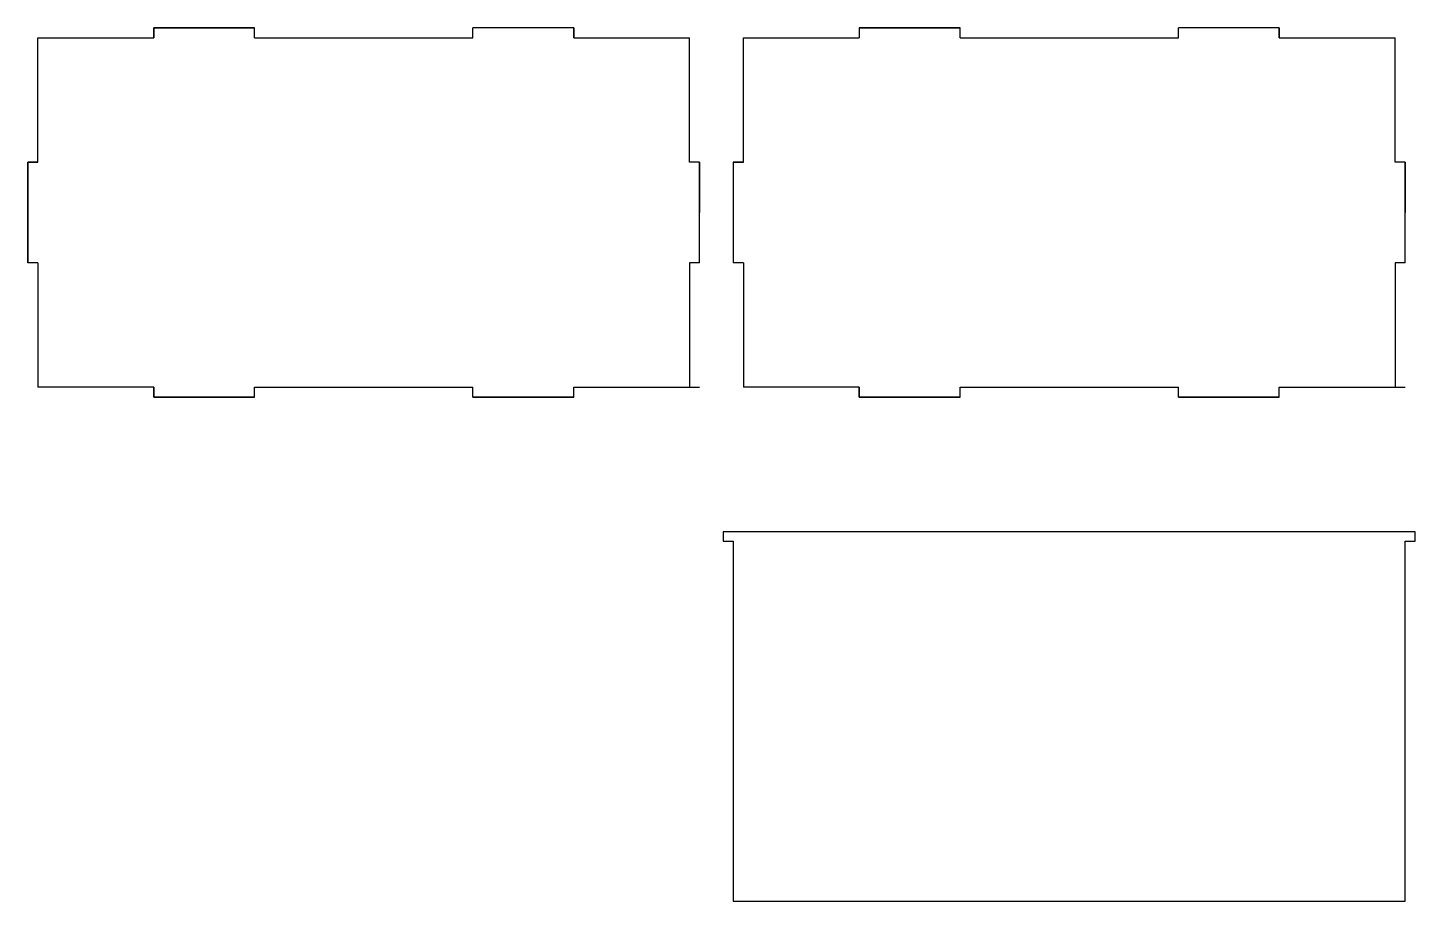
# Model space of a CAD drawing. Header units: millimetres. Extents: x -410 to 3, y -260 to 0.
import ezdxf

# ---------------------------------------------------------------- set-up
doc = ezdxf.new("R2010")
doc.units = ezdxf.units.MM
doc.layers.get('0').update_dxf_attribs({"linetype": 'CONTINUOUS'})

msp = doc.modelspace()

# ---------------------------------------------------------------- linework, layer by layer
for p, q in [((-342.5, -3), (-342.5, 0)), ((-277.5, -3), (-277.5, 0)), ((-247.5, 0), (-277.5, 0)), ((-162.5, 0), (-162.5, -3)), ((-162.5, 0), (-162.5, -3)), ((-132.5, -3), (-132.5, 0)), ((-67.5, -3), (-67.5, 0)), ((-37.5, 0), (-67.5, 0)), ((-407, -40), (-407, -3)), ((-407, -3), (-372.5, -3)), ((-342.5, -3), (-277.5, -3)), ((-342.5, -3), (-277.5, -3)), ((-247.5, -3), (-213, -3)), ((-213, -40), (-213, -3)), ((-197, -3), (-162.5, -3)), ((-197, -40), (-197, -3)), ((-132.5, -3), (-67.5, -3)), ((-132.5, -3), (-67.5, -3)), ((-37.5, -3), (-3, -3)), ((-3, -40), (-3, -3)), ((-210, -40), (-213, -40)), ((-210, -70), (-210, -40)), ((-210, -40), (-210, -55)), ((-200, -40), (-200, -70)), ((-200, -40), (-200, -70)), ((0, -40), (-3, -40)), ((0, -70), (0, -40)), ((-407, -70), (-410, -70)), ((-407, -70), (-407, -107)), ((-407, -70), (-407, -70)), ((-213, -70), (-213, -107)), ((-210, -70), (-213, -70)), ((-213, -70), (-213, -70)), ((-197, -70), (-200, -70)), ((-197, -70), (-197, -70)), ((-197, -70), (-197, -107)), ((0, -70), (-3, -70)), ((-3, -70), (-3, -70)), ((-3, -70), (-3, -107)), ((-372.5, -107), (-407, -107)), ((-342.5, -110), (-342.5, -107)), ((-342.5, -107), (-277.5, -107)), ((-277.5, -110), (-277.5, -107)), ((-247.5, -107), (-210, -107)), ((-247.5, -110), (-247.5, -107)), ((-162.5, -107), (-197, -107)), ((-132.5, -110), (-132.5, -107)), ((-132.5, -107), (-67.5, -107)), ((-67.5, -110), (-67.5, -107)), ((-37.5, -110), (-37.5, -107)), ((-37.5, -107), (0, -107)), ((0, -150), (-200, -150)), ((-200, -260), (0, -260))]:
    msp.add_line(p, q)
for points in [[(-342.5, 0), (-372.5, 0)], [(-372.5, 0), (-372.5, -3)], [(-247.5, -3), (-247.5, 0)], [(-132.5, 0), (-162.5, 0)], [(-37.5, -3), (-37.5, 0)], [(-410, -40), (-407, -40)], [(-410, -40), (-410, -70)], [(-197, -40), (-200, -40)], [(0, -40), (0, -55)], [(-372.5, -107), (-372.5, -110)], [(-162.5, -110), (-162.5, -107)], [(-372.5, -110), (-342.5, -110)], [(-277.5, -110), (-247.5, -110)], [(-162.5, -110), (-132.5, -110)], [(-67.5, -110), (-37.5, -110)], [(0, -150), (-200, -150), (-203, -150), (-203, -152.86), (-200, -152.86), (-200, -260), (0, -260), (0, -152.86), (3, -152.86), (3, -150)]]:
    msp.add_lwpolyline(points, close=True)

doc.saveas('drawing.dxf')
